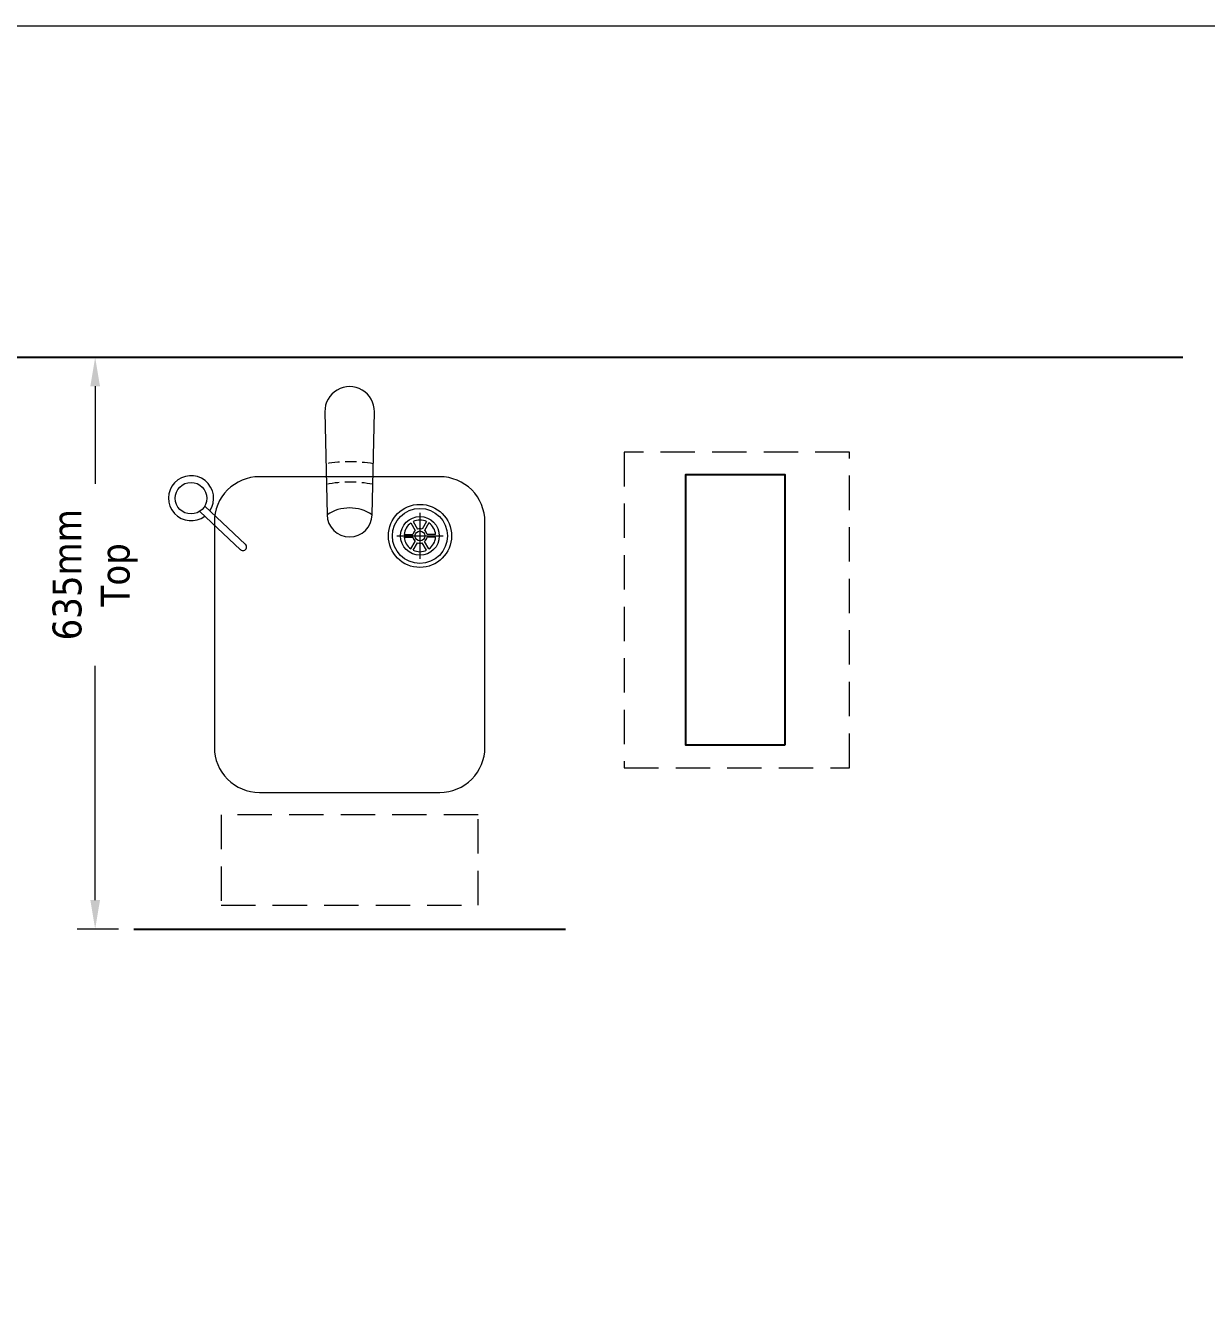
# Model space of a CAD drawing. Header units: millimetres. Extents: x 46649 to 61237, y -33954 to -18530.
# Drawn here: x 58661 to 59969, y -19963 to -18530 of the extents above; entities that cross this region are included whole.
import ezdxf

# ---------------------------------------------------------------- set-up
doc = ezdxf.new("R2010")
doc.units = ezdxf.units.MM
doc.linetypes.add('DASHED', pattern=[19.05, 12.7, -6.35])
doc.linetypes.add('HIDDEN', pattern=[0.375, 0.25, -0.125])
for name, color, linetype, lineweight in [('border', 7, 'Continuous', 0), ('e-5', 3, 'Continuous', 40), ('ed-1', 6, 'Continuous', 5), ('ed-3', 140, 'Continuous', 9), ('eo-1', 7, 'Continuous', 9), ('eo-3', 2, 'Continuous', 25), ('t1-e', 1, 'Continuous', 5)]:
    doc.layers.add(name, color=color, linetype=linetype, lineweight=lineweight)
doc.styles.add('TAHOMA', font='', dxfattribs={"height": 32})
doc.styles.get('TAHOMA').set_extended_font_data('Tahoma')
doc.dimstyles.new('1-20', dxfattribs={"dimtxt": 32, "dimasz": 32, "dimexe": 20, "dimexo": 50, "dimgap": 30, "dimtad": 0, "dimtoh": 1, "dimdec": 5, "dimrnd": 5, "dimzin": 12, "dimdsep": 46, "dimtxsty": 'TAHOMA', "dimcen": -40, "dimclrd": 1, "dimclre": 6, "dimclrt": 2, "dimadec": 0, "dimazin": 0, "dimtfac": 1, "dimtdec": 5, "dimtmove": 0, "dimatfit": 0, "dimldrblk": 'DOT', "dimfxl": 1, "dimtolj": 1, "dimtzin": 12, "dimlwd": -1, "dimlwe": -1, "dimarcsym": 0})

# ---------------------------------------------------------------- blocks, each defined once
blk = doc.blocks.new('*D311')
at = {"layer": 'defpoints', "color": 0}
for p in [(58813.3, -18898), (58737.4, -19531.9), (58813.3, -19531.9)]:
    blk.add_point(p, dxfattribs=at)
at = {"layer": 't1-e', "color": 6}
for p, q in [((58763.3, -18898), (58717.4, -18898)), ((58763.3, -19531.9), (58717.4, -19531.9))]:
    blk.add_line(p, q, dxfattribs=at)
at = {"layer": 't1-e', "color": 1}
for p, q in [((58737.4, -18930), (58737.4, -19038.4)), ((58737.4, -19499.9), (58737.4, -19239.9))]:
    blk.add_line(p, q, dxfattribs=at)
for points in [[(58742.8, -18930), (58732.1, -18930), (58737.4, -18898)], [(58732.1, -19499.9), (58742.8, -19499.9), (58737.4, -19531.9)]]:
    blk.add_solid(points, dxfattribs=at)
at = {"layer": 't1-e', "color": 2, "insert": (58737.4, -19139.1), "char_height": 32, "attachment_point": 5, "rotation": 90, "style": 'TAHOMA'}
blk.add_mtext('\\A1;635mm\\PTop', dxfattribs=at)
blk = doc.blocks.new('_Dot')
at = {"layer": 'e-5', "lineweight": -2}
blk.add_line((-0.5, 0), (-1, 0), dxfattribs=at)
at = {"layer": 'e-5', "const_width": 0.5}
blk.add_lwpolyline([(-0.25, 0, 1), (0.25, 0, 1)], format="xyb", close=True, dxfattribs=at)

msp = doc.modelspace()

# ---------------------------------------------------------------- linework, layer by layer
at = {"layer": 'border'}
msp.add_lwpolyline([(61237.47042, -18530.37398), (61237.47042, -33954.2691), (46649.3202, -33954.2691), (46649.3202, -18530.37398), (61237.47042, -18530.37398)], dxfattribs=at)
at = {"layer": 'ed-1'}
for p, q in [((58898.64154, -19111.258021), (58853.418243, -19068.754398)), ((58904.120391, -19105.428596), (58858.897094, -19062.924973)), ((59097.491584, -19070.388742), (59097.491584, -19121.49324)), ((59087.468726, -19081.639073), (59092.257465, -19089.933413)), ((59090.066802, -19080.139073), (59094.855542, -19088.433413)), ((59104.904322, -19080.139073), (59100.115582, -19088.433413)), ((59107.502398, -19081.639073), (59102.713658, -19089.933413)), ((59071.891584, -19095.988742), (59123.07954, -19095.988742)), ((59080.049966, -19094.488742), (59089.627445, -19094.488742)), ((59080.049966, -19097.488742), (59089.627445, -19097.488742)), ((59087.468726, -19110.338411), (59092.257465, -19102.044071)), ((59107.502398, -19110.338411), (59102.713658, -19102.044071)), ((59114.921158, -19094.488742), (59105.343679, -19094.488742)), ((59114.921158, -19097.488742), (59105.343679, -19097.488742)), ((59090.066802, -19111.838411), (59094.855542, -19103.544071)), ((59104.904322, -19111.838411), (59100.115582, -19103.544071))]:
    msp.add_line(p, q, dxfattribs=at)
msp.add_lwpolyline([(59044.546526, -19072.448329, 0.2980897021), (58994.546526, -19072.448329, -2.323591242)], format="xyb", dxfattribs=at)
for centre, radius in [((58843.74338, -19054.171977), 17.5), ((59097.491583, -19095.988742), 35), ((59097.485562, -19095.988742), 30.5), ((59097.491583, -19095.988742), 21.5), ((59097.485562, -19095.988742), 5.5)]:
    msp.add_circle(centre, radius, dxfattribs=at)
at = {"layer": 'ed-1', "linetype": 'HIDDEN', "ltscale": 50}
for radius, start, end in [(160, 80.561643339, 99.438356661), (137.472469, 79.20914961, 100.79085039)]:
    msp.add_arc((59019.546526, -19173.812875), radius, start, end, dxfattribs=at)
at = {"layer": 'ed-1'}
for centre, radius, start, end in [((58843.74338, -19054.171977), 25, 325.982588756, 307.568794628), ((59097.485562, -19095.988742), 17.5, 124.917100088, 175.082900016), ((59097.485562, -19095.988742), 17.5, 64.917098699, 115.082901301), ((59097.485562, -19095.988742), 8, 70.806924107, 109.193075893), ((59097.485562, -19095.988742), 17.5, 4.917099984, 55.082899912), ((59097.485562, -19095.988742), 17.5, 184.917099984, 235.082899912), ((59097.485562, -19095.988742), 8, 130.80692246, 169.193076862), ((59097.485562, -19095.988742), 8, 190.806923138, 229.19307754), ((59097.485562, -19095.988742), 8, 10.806923138, 49.19307754), ((59097.485562, -19095.988742), 8, 310.80692246, 349.193076862), ((59097.485562, -19095.988742), 17.5, 304.917100088, 355.082900016), ((58901.30804, -19108.274768), 4.001252, 225.342465706, 48.208919531), ((59097.485562, -19095.988742), 17.5, 244.917098699, 295.082901301), ((59097.485562, -19095.988742), 8, 250.806924107, 289.193075893)]:
    msp.add_arc(centre, radius, start, end, dxfattribs=at)
at = {"layer": 'ed-3', "linetype": 'DASHED', "ltscale": 3}
for points in [[(59573.891796, -19003.029312), (59323.891796, -19003.029312), (59323.891796, -19353.029312), (59573.891796, -19353.029312)], [(58877.046526, -19405.400254), (58877.046526, -19505.400254), (59162.046526, -19505.400254), (59162.046526, -19405.400254)]]:
    msp.add_lwpolyline(points, close=True, dxfattribs=at)
at = {"layer": 'eo-1'}
msp.add_lwpolyline([(58992.046526, -18958.398668), (58994.546526, -19072.448329, 0.9851059681), (59044.546526, -19072.448329), (59047.046526, -18958.398668, 1.015119218), (58992.046526, -18958.398668)], format="xyb", dxfattribs=at)
at = {"layer": 'eo-1', "ltscale": 100}
msp.add_lwpolyline([(58869.546526, -19080.400254), (58869.546526, -19330.400254, 0.4142135624), (58919.546526, -19380.400254), (59119.546526, -19380.400254, 0.4142135624), (59169.546526, -19330.400254), (59169.546526, -19080.400254, 0.4142135624), (59119.546526, -19030.400254), (58919.546526, -19030.400254, 0.4142135624), (58869.546526, -19080.400254)], format="xyb", dxfattribs=at)
at = {"layer": 'eo-3', "ltscale": 5}
for points in [[(59943.383374, -18898.029312), (47970.041647, -18898.029312)], [(58780.275581, -19531.900254), (59258.81747, -19531.900254)]]:
    msp.add_lwpolyline(points, dxfattribs=at)
at = {"layer": 'eo-3', "ltscale": 100}
msp.add_lwpolyline([(59502.208043, -19328.029312), (59392.208043, -19328.029312), (59392.208043, -19028.029312), (59502.208043, -19028.029312), (59502.208043, -19328.029312)], dxfattribs=at)

# ---------------------------------------------------------------- dimensions: what is measured, and where the dimension line sits
at = {"layer": 't1-e'}
dim = msp.add_linear_dim(base=(58737.445084, -19531.900254), p1=(58813.256896, -18898.029312), p2=(58813.256896, -19531.900254), angle=90, text='<>mm\\PTop', dimstyle='1-20', dxfattribs=at)
dim.commit()
dim.dimension.update_dxf_attribs({"geometry": '*D311', "text_midpoint": (58737.445084, -19139.134104), "dimtype": 160})

doc.saveas('drawing.dxf')
